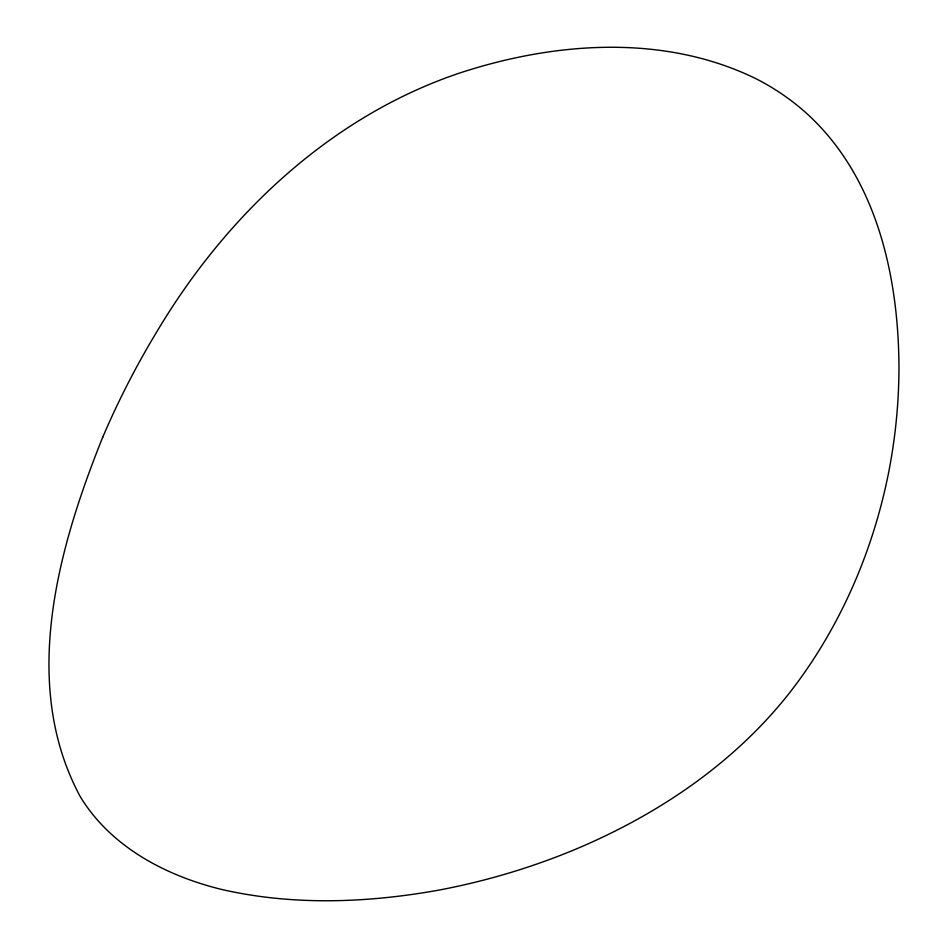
<?xml version="1.0" encoding="UTF-8"?>
<svg xmlns="http://www.w3.org/2000/svg" width="948" height="948" viewBox="0 0 948 948"><rect width="100%" height="100%" fill="white"/><g stroke="black" fill="none" stroke-linecap="round" stroke-linejoin="round"><path stroke-width="1.42" d="M102.728 437.194C58.053 548.359 19.683 684.029 80.26 796.664C110.845 846.991 165.888 875.786 221.607 889.437C292.802 905.778 366.995 903.006 438.509 890.172A621.319 560.446 -11.8 0 0 575.128 849.444C658.386 814.51 735.731 762.299 791.426 690.44C840.106 627.043 872.634 552.068 888.371 473.846A645.955 585.141 -16.9 0 0 898.965 366.769C898.455 276.935 877.208 179.528 809.284 115.846A230.494 206.226 3.9 0 0 756.231 78.838C664.086 33.618 554.639 41.807 459.507 73.079C330.295 116.592 226.181 215.504 157.202 331.113A998.552 914.417 40.3 0 0 102.728 437.194"/></g></svg>
